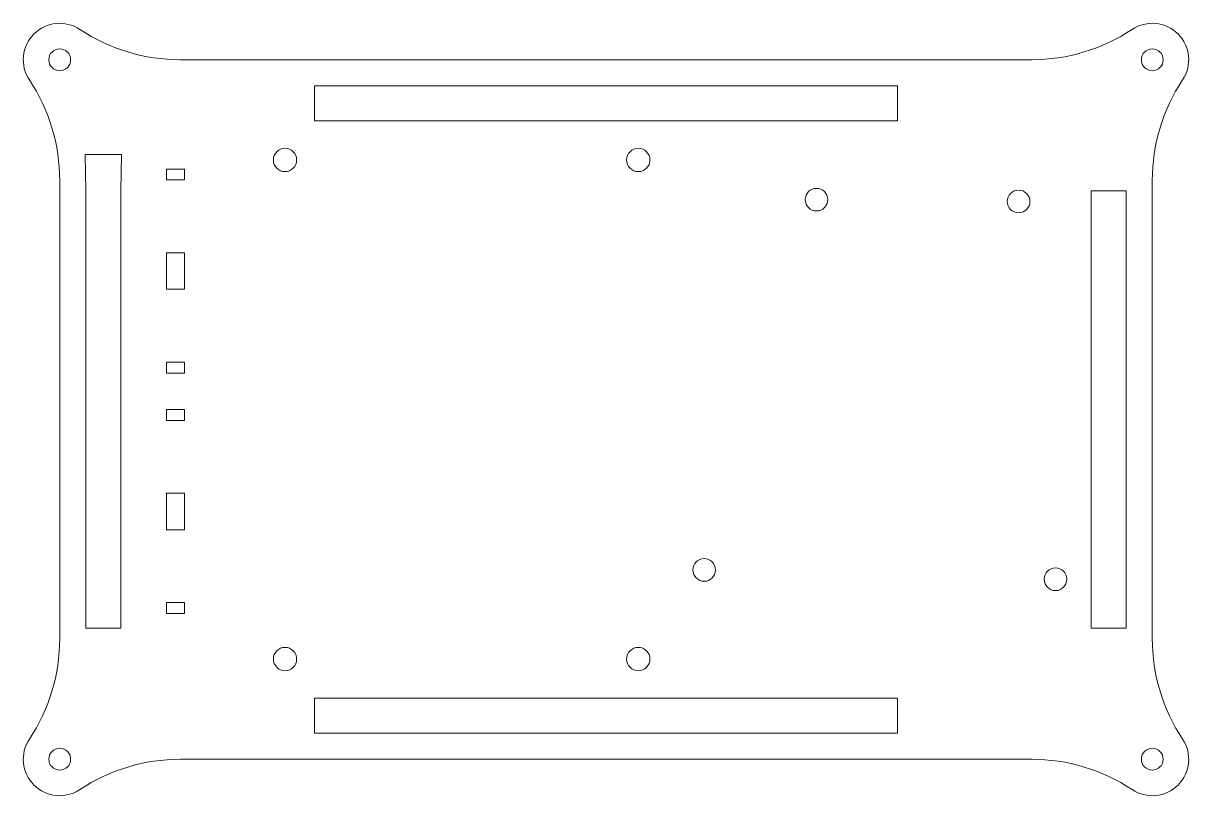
# Model space of a CAD drawing. Header units: millimetres. Extents: x -80 to 80, y -53 to 53.
import ezdxf

# ---------------------------------------------------------------- set-up
doc = ezdxf.new("R2010")
doc.units = ezdxf.units.MM

msp = doc.modelspace()

# ---------------------------------------------------------------- linework, layer by layer
at = {"color": 7, "linetype": 'Continuous', "lineweight": 15}
for p, q in [((58.42, 48), (-58.42, 48)), ((-40, 44.4), (-40, 39.6)), ((40, 44.4), (-40, 44.4)), ((40, 39.6), (40, 44.4)), ((-40, 39.6), (40, 39.6)), ((-71.5, 35), (-71.4, 30)), ((-66.5, 35), (-71.5, 35)), ((-66.6, 30), (-66.5, 35)), ((-60.35, 33), (-60.35, 31.5)), ((-57.85, 33), (-60.35, 33)), ((-57.85, 31.5), (-57.85, 33)), ((-75, 31.42), (-75, -31.42)), ((-60.35, 31.5), (-57.85, 31.5)), ((75, -31.42), (75, 31.42)), ((-71.4, 30), (-71.4, -30)), ((-66.6, -30), (-66.6, 30)), ((71.4, 30), (66.6, 30)), ((66.6, 30), (66.6, -30)), ((71.4, -30), (71.4, 30)), ((-60.35, 21.5), (-60.35, 16.5)), ((-57.85, 21.5), (-60.35, 21.5)), ((-57.85, 16.5), (-57.85, 21.5)), ((-60.35, 16.5), (-57.85, 16.5)), ((-60.35, 6.5), (-60.35, 5)), ((-57.85, 6.5), (-60.35, 6.5)), ((-57.85, 5), (-57.85, 6.5)), ((-60.35, 5), (-57.85, 5)), ((-60.35, 0), (-60.35, -1.5)), ((-57.85, 0), (-60.35, 0)), ((-57.85, -1.5), (-57.85, 0)), ((-60.35, -1.5), (-57.85, -1.5)), ((-60.35, -11.5), (-60.35, -16.5)), ((-57.85, -11.5), (-60.35, -11.5)), ((-57.85, -16.5), (-57.85, -11.5)), ((-60.35, -16.5), (-57.85, -16.5)), ((-60.35, -26.5), (-60.35, -28)), ((-57.85, -26.5), (-60.35, -26.5)), ((-57.85, -28), (-57.85, -26.5)), ((-60.35, -28), (-57.85, -28)), ((-71.4, -30), (-66.6, -30)), ((66.6, -30), (71.4, -30)), ((-40, -39.6), (-40, -44.4)), ((40, -39.6), (-40, -39.6)), ((40, -44.4), (40, -39.6)), ((-40, -44.4), (40, -44.4)), ((-58.42, -48), (58.42, -48))]:
    msp.add_line(p, q, dxfattribs=at)
for centre, radius in [((-75, 48), 1.5), ((75, 48), 1.5), ((-44.07, 34.25), 1.6), ((4.43, 34.25), 1.6), ((28.91, 28.8), 1.55), ((56.65, 28.56), 1.55), ((13.48, -22.02), 1.55), ((61.72, -23.3), 1.55), ((-44.07, -34.25), 1.6), ((4.43, -34.25), 1.6), ((-75, -48), 1.5), ((75, -48), 1.5)]:
    msp.add_circle(centre, radius, dxfattribs=at)
for centre, radius, start, end in [((-75, 48), 5, 56.4427, 213.5573), ((75, 48), 5, 326.4427, 123.5573), ((-58.42, 73), 25, 236.4427, 270), ((58.42, 73), 25, 270, 303.5573), ((-100, 31.42), 25, 0, 33.5573), ((100, 31.42), 25, 146.4427, 180), ((-100, -31.42), 25, 326.4427, 0), ((100, -31.42), 25, 180, 213.5573), ((-75, -48), 5, 146.4427, 303.5573), ((75, -48), 5, 236.4427, 33.5573), ((-58.42, -73), 25, 90, 123.5573), ((58.42, -73), 25, 56.4427, 90)]:
    msp.add_arc(centre, radius, start, end, dxfattribs=at)

doc.saveas('drawing.dxf')
